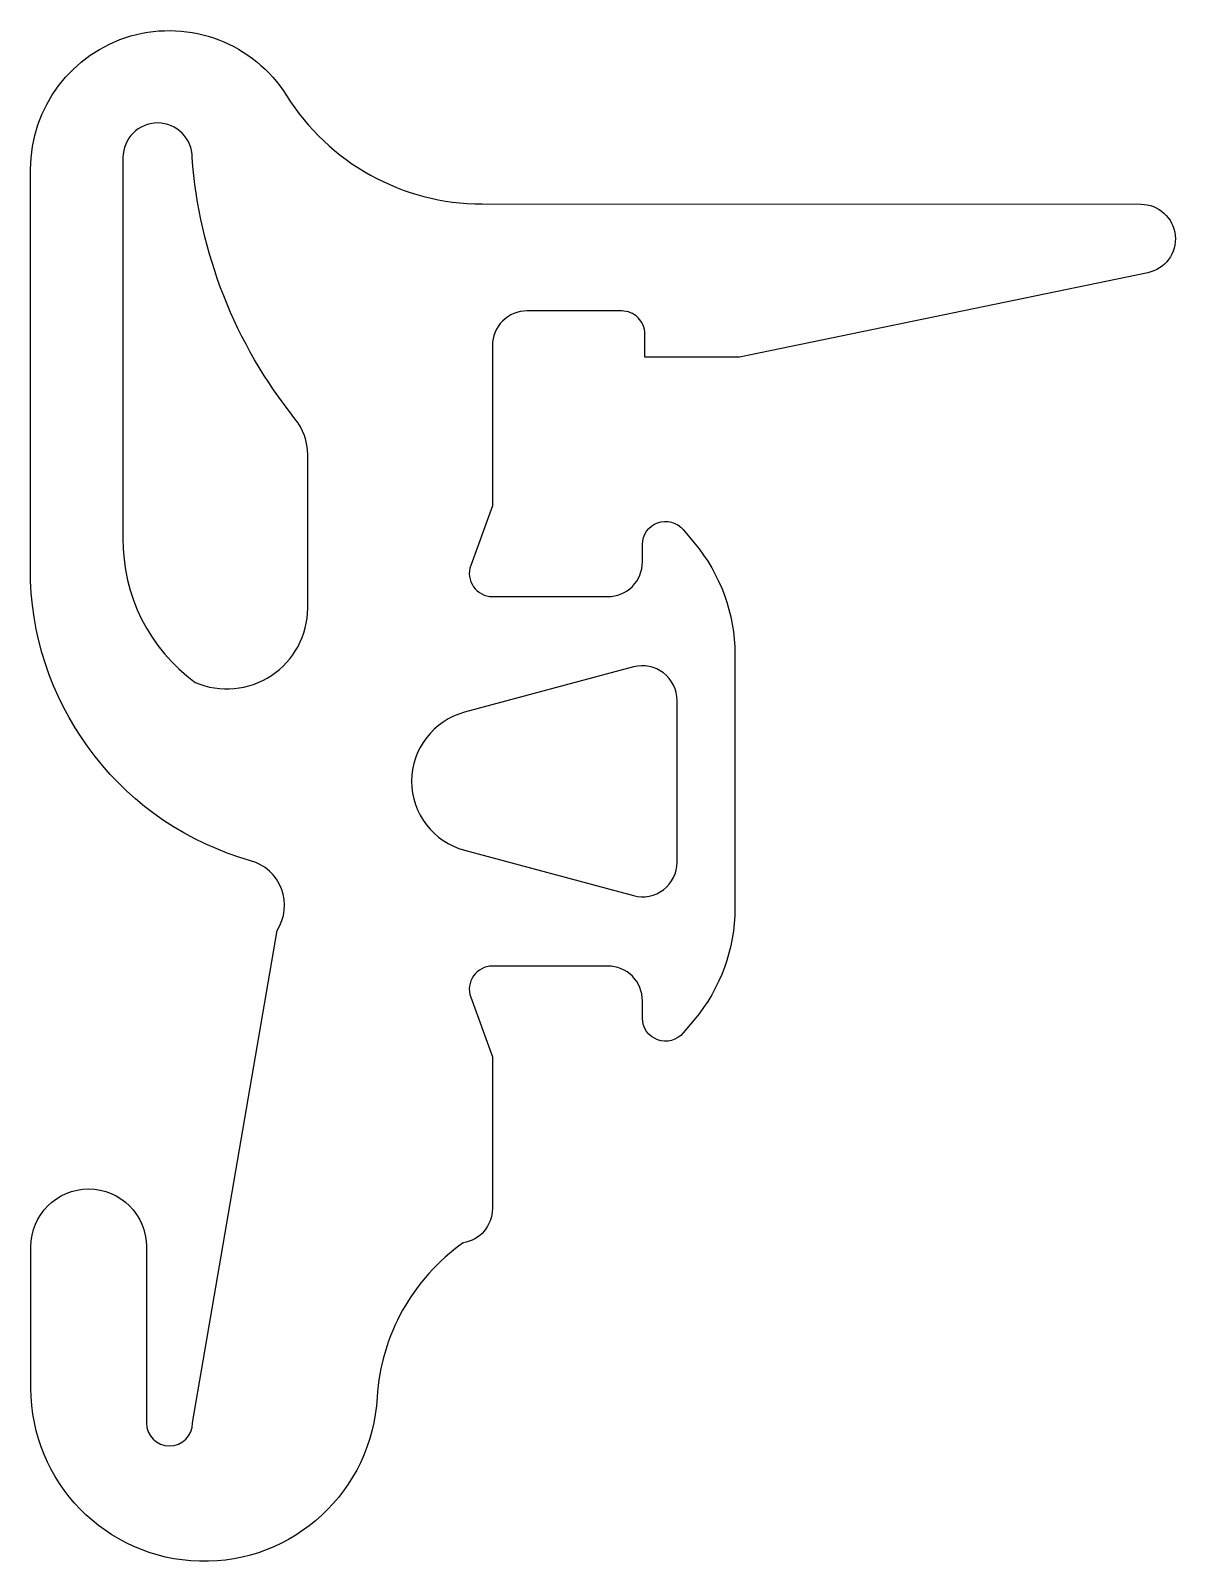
# Model space of a CAD drawing. Header units: millimetres. Extents: x -4 to 5.9, y -11.8 to 1.5.
import ezdxf

# ---------------------------------------------------------------- set-up
doc = ezdxf.new("R2010")
doc.units = ezdxf.units.MM

msp = doc.modelspace()

# ---------------------------------------------------------------- linework, layer by layer
for points in [[(-4, 0.301, -0.753068), (-1.783, 0.938, 0.258199), (-0.089, 0), (5.616, -0.002, -0.903019), (5.676, -0.596), (2.141, -1.326), (1.32, -1.326), (1.32, -1.126, 0.414214), (1.12, -0.926), (0.3, -0.926, 0.414214), (0, -1.226), (0, -2.614), (-0.188, -3.131, 0.520567), (0, -3.399), (1, -3.399, 0.414214), (1.3, -3.099), (1.3, -2.949, -0.700208), (1.653, -2.82), (1.749, -2.935, -0.176327), (2.1, -3.899), (2.1, -6.099, -0.176327), (1.749, -7.063), (1.653, -7.178, -0.700207), (1.3, -7.049), (1.3, -6.899, 0.414214), (1, -6.599), (0, -6.599, 0.520567), (-0.188, -6.867), (0, -7.384), (0, -8.699, -0.369491), (-0.254, -8.995, 0.226152), (-0.999, -10.331, -0.974179), (-3.997, -10.253), (-3.997, -9.028, -1), (-2.997, -9.028), (-2.997, -10.553, 0.999969), (-2.597, -10.553), (-1.865, -6.29, 0.508721), (-2.095, -5.686, -0.325108), (-4, -3.264), (-4, 0.301)], [(-1.6, -2.172, 0.170885), (-1.71, -1.859, -0.152142), (-2.6, 0.401, 1), (-3.2, 0.401), (-3.2, -2.894, 0.241981), (-2.574, -4.143, 0.537319), (-1.6, -3.499), (-1.6, -2.172)], [(-0.241, -5.596), (1.222, -5.989, 0.493145), (1.6, -5.699), (1.6, -4.299, 0.493145), (1.222, -4.009), (-0.241, -4.401, 0.767327), (-0.241, -5.596)]]:
    msp.add_lwpolyline(points, format="xyb", close=True)

doc.saveas('drawing.dxf')
